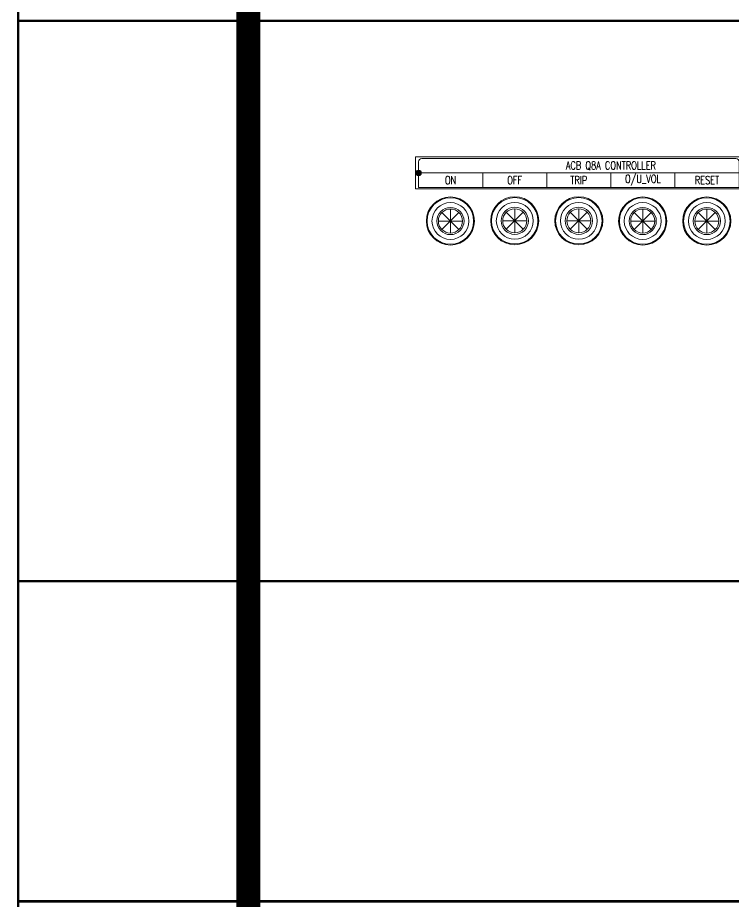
# Model space of a CAD drawing. Header units: millimetres. Extents: x -116965 to 323937, y 291661 to 566926.
# Drawn here: x -42532 to -42086, y 328540 to 329092 of the extents above; entities that cross this region are included whole.
import ezdxf

# ---------------------------------------------------------------- set-up
doc = ezdxf.new("R2010")
doc.units = ezdxf.units.MM
doc.layers.get('0').update_dxf_attribs({"lineweight": 18})
doc.layers.add('C00-00-00', color=7, linetype='Continuous')
doc.layers.add('hw_Punch', color=3, linetype='Continuous', lineweight=9)
doc.styles.add('hw_Block', font='complex.shx', dxfattribs={"width": 0.75})

# ---------------------------------------------------------------- blocks, each defined once
blk = doc.blocks.new('*U1759')
at = {"color": 1}
for p, q in [((0, -7.5), (0, 7.5)), ((-7.5, 0), (7.5, 0)), ((5.3, 5.3), (-5.3, -5.3)), ((-5.3, 5.3), (5.3, -5.3))]:
    blk.add_line(p, q, dxfattribs=at)
for radius in [15, 14.5]:
    blk.add_circle((0, 0), radius)
for radius in [8.5, 7.5]:
    blk.add_circle((0, 0), radius, dxfattribs=at)
at = {"layer": 'hw_Punch'}
blk.add_circle((0, 0), 11.5, dxfattribs=at)
blk = doc.blocks.new('*U1760')
at = {"color": 2}
for p, q in [((0, -7.5), (0, 7.5)), ((5.3, 5.3), (-5.3, -5.3)), ((-5.3, 5.3), (5.3, -5.3)), ((-7.5, 0), (7.5, 0))]:
    blk.add_line(p, q, dxfattribs=at)
for radius in [15, 14.5]:
    blk.add_circle((0, 0), radius)
for radius in [8.5, 7.5]:
    blk.add_circle((0, 0), radius, dxfattribs=at)
at = {"layer": 'hw_Punch'}
blk.add_circle((0, 0), 11.5, dxfattribs=at)
blk = doc.blocks.new('*U1767')
at = {"color": 3}
for p, q in [((0, -7.5), (0, 7.5)), ((5.3, 5.3), (-5.3, -5.3)), ((-5.3, 5.3), (5.3, -5.3)), ((-7.5, 0), (7.5, 0))]:
    blk.add_line(p, q, dxfattribs=at)
for radius in [15, 14.5]:
    blk.add_circle((0, 0), radius)
for radius in [8.5, 7.5]:
    blk.add_circle((0, 0), radius, dxfattribs=at)
at = {"layer": 'hw_Punch'}
blk.add_circle((0, 0), 11.5, dxfattribs=at)

msp = doc.modelspace()

# ---------------------------------------------------------------- hatches: boundary and pattern name
h = msp.add_hatch(color=0)
h.dxf.hatch_style = 1
h.paths.add_polyline_path([(-42282.162738, 328996.007763, 0.4142135624), (-42283.425827, 328994.744674, 0.4142135624), (-42282.162738, 328993.481585)])
h.paths.add_polyline_path([(-42282.162738, 328996.007763), (-42282.162738, 328994.744674), (-42280.899649, 328994.744674, 0.4142135624)])
h.paths.add_polyline_path([(-42280.899649, 328994.744674), (-42282.162738, 328994.744674), (-42282.162738, 328993.481585, 0.4142135624)])

# ---------------------------------------------------------------- linework, layer by layer
for p, q in [((-42262.162738, 328964.744674), (-42262.162738, 328964.744674)), ((-42262.162738, 328964.744674), (-42262.162738, 328964.744674)), ((-42222.162738, 328964.744674), (-42222.162738, 328964.744674)), ((-42222.162738, 328964.744674), (-42222.162738, 328964.744674)), ((-42142.162738, 328964.744674), (-42142.162738, 328964.744674)), ((-42142.162738, 328964.744674), (-42142.162738, 328964.744674)), ((-42102.162738, 328964.744674), (-42102.162738, 328964.744674)), ((-42102.162738, 328964.744674), (-42102.162738, 328964.744674))]:
    msp.add_line(p, q)
at = {"color": 1, "lineweight": -3, "ltscale": 5, "const_width": 15}
msp.add_lwpolyline([(-42388.39201, 329306.888933), (-42388.39201, 328439.835402)], dxfattribs=at)
for points in [[(-42284.162738, 329004.744674), (-42080.162738, 329004.744674), (-42080.162738, 328984.744674), (-42284.162738, 328984.744674)], [(-42282.162738, 328994.744674), (-42242.162738, 328994.744674), (-42242.162738, 328985.744674), (-42282.162738, 328985.744674)], [(-42242.162738, 328994.744674), (-42202.162738, 328994.744674), (-42202.162738, 328985.744674), (-42242.162738, 328985.744674)], [(-42202.162738, 328994.744674), (-42162.162738, 328994.744674), (-42162.162738, 328985.744674), (-42202.162738, 328985.744674)], [(-42162.162738, 328994.744674), (-42122.162738, 328994.744674), (-42122.162738, 328985.744674), (-42162.162738, 328985.744674)], [(-42122.162738, 328994.744674), (-42082.162738, 328994.744674), (-42082.162738, 328985.744674), (-42122.162738, 328985.744674)]]:
    msp.add_lwpolyline(points, close=True)
msp.add_lwpolyline([(-42280.162738, 329003.744674), (-42084.162738, 329003.744674, -0.4142135624), (-42082.162738, 329001.744674), (-42082.162738, 328985.744674), (-42282.162738, 328985.744674), (-42282.162738, 329001.744674, -0.4142135624)], format="xyb", close=True)
for radius in [1.75, 1.263089]:
    msp.add_circle((-42282.162738, 328994.744674), radius)
at = {"layer": 'C00-00-00', "lineweight": 211}
msp.add_lwpolyline([(-42532.141802, 330439.556236), (-41832.239512, 330439.556236), (-41832.239512, 328239.863317), (-42532.141802, 328239.863317)], close=True, dxfattribs=at)
at = {"layer": 'C00-00-00', "lineweight": 100}
for points in [[(-42732.113883, 330339.570192), (-42532.141802, 330339.570192), (-42532.141802, 328339.849361), (-42732.113883, 328339.849361)], [(-42532.141802, 329689.660924), (-41832.239512, 329689.660924), (-41832.239512, 329089.744674), (-42532.141802, 329089.744674)], [(-42532.141802, 329089.744674), (-41832.239512, 329089.744674), (-41832.239512, 328539.821442), (-42532.141802, 328539.821442)], [(-42532.141802, 329089.744674), (-41832.239512, 329089.744674), (-41832.239512, 328739.821442), (-42532.141802, 328739.821442)], [(-42532.141802, 328739.821442), (-41832.239512, 328739.821442), (-41832.239512, 328539.849361), (-42532.141802, 328539.849361)]]:
    msp.add_lwpolyline(points, close=True, dxfattribs=at)

# ---------------------------------------------------------------- block references
for name, p in [('*U1767', (-42262.304884, 328964.744674)), ('*U1759', (-42222.162738, 328964.88682)), ('*U1760', (-42182.162738, 328964.88682)), ('*U1760', (-42142.304884, 328964.744674)), ('*U1767', (-42102.304884, 328964.744674))]:
    msp.add_blockref(name, p)

# ---------------------------------------------------------------- texts
at = {"char_height": 5, "attachment_point": 5, "style": 'hw_Block'}
for s, width, insert in [('ACB Q8A CONTROLLER', 114.69911192, (-42162.162738, 328999.244674)), ('O/U_VOL', 61.04856746, (-42142.162738, 328990.244674)), ('ON', 61.04856746, (-42262.162738, 328990.244674)), ('OFF', 61.04856746, (-42222.162738, 328990.244674)), ('TRIP', 61.04856746, (-42182.162738, 328990.244674)), ('RESET', 61.04856746, (-42102.162738, 328990.244674))]:
    msp.add_mtext_dynamic_manual_height_columns(s, width=width, gutter_width=12.5, heights=[0], dxfattribs=dict(at, insert=insert))

doc.saveas('drawing.dxf')
